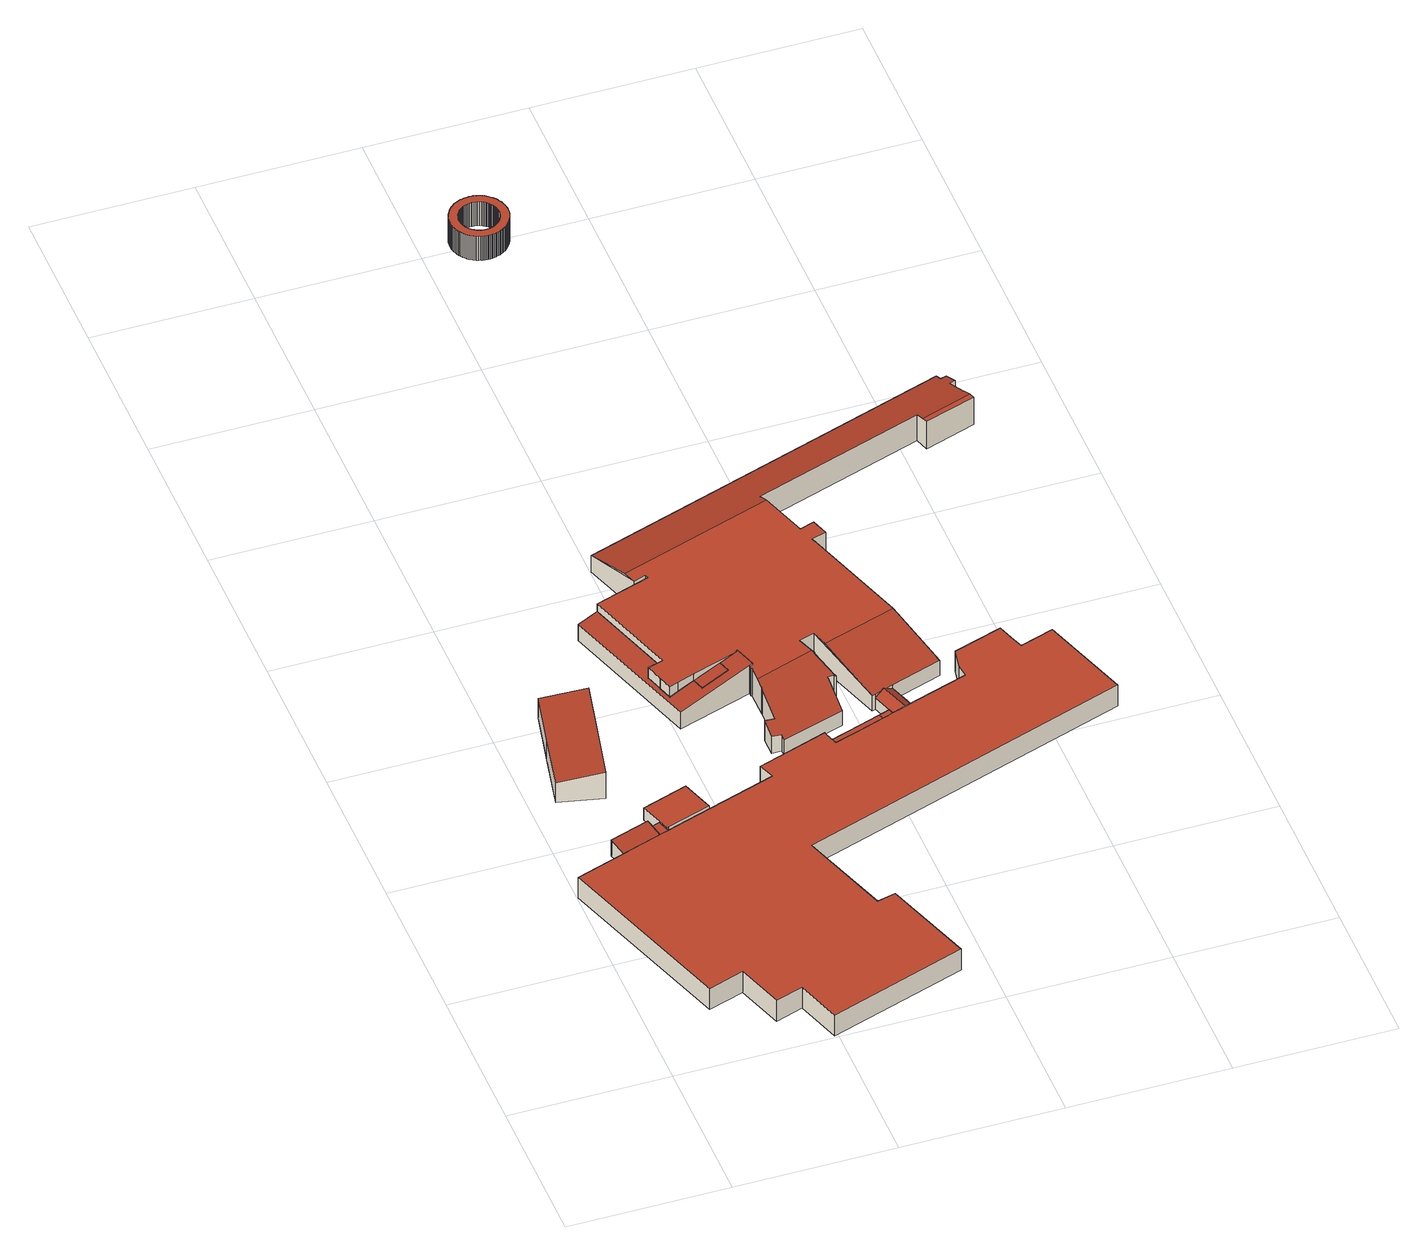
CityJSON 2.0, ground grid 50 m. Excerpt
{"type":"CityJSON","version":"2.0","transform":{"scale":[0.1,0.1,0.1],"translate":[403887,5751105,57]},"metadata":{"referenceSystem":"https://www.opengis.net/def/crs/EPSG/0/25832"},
"CityObjects":{
"building1":{"type":"Building","attributes":{"Gemeindeschluessel":"05515000","Geometrietyp2DReferenz":"3000","function":"51009_1610","roofType":"2100","measuredHeight":9.68},"geometry":[{"type":"Solid","lod":"2","boundaries":[[[[0,1,2,3]],[[4,5,1,0]],[[6,7,5,4]],[[8,9,7,6]],[[10,11,9,8]],[[3,2,11,10]],[[8,6,4,0,3,10]],[[1,5,7,9,11,2]]]],"semantics":{"surfaces":[{"type":"WallSurface"},{"type":"RoofSurface"},{"type":"GroundSurface"}],"values":[[0,0,0,0,0,0,1,2]]}}]},
"building2":{"type":"Building","attributes":{"Gemeindeschluessel":"05515000","Geometrietyp2DReferenz":"3000","function":"31001_2500"},"children":["building2-1","building2-2"]},
"building2-1":{"type":"BuildingPart","attributes":{"roofType":"1000","measuredHeight":3.86},"parents":["building2"],"geometry":[{"type":"Solid","lod":"2","boundaries":[[[[12,13,14,15]],[[16,17,18,19]],[[20,21,17,16]],[[15,14,21,20]],[[16,19,22,12,15,20]],[[13,23,18,17,21,14]],[[13,12,22,23]],[[23,22,19,18]]]],"semantics":{"surfaces":[{"type":"WallSurface"},{"type":"RoofSurface"},{"type":"GroundSurface"},{"type":"ClosureSurface"}],"values":[[0,0,0,0,1,2,3,3]]}}]},
"building2-2":{"type":"BuildingPart","attributes":{"roofType":"1000","measuredHeight":4.47},"parents":["building2"],"geometry":[{"type":"Solid","lod":"2","boundaries":[[[[24,25,13,12,26]],[[27,28,25,24]],[[29,30,28,27]],[[31,19,18,30,29]],[[29,27,24,26,32,31]],[[13,25,28,30,18,23]],[[22,32,26,12]],[[13,23,22,12]],[[19,31,32,22]],[[23,18,19,22]]]],"semantics":{"surfaces":[{"type":"WallSurface"},{"type":"RoofSurface"},{"type":"GroundSurface"},{"type":"ClosureSurface"}],"values":[[0,0,0,0,1,2,0,3,0,3]]}}]},
"building3":{"type":"Building","attributes":{"Gemeindeschluessel":"05515000","Geometrietyp2DReferenz":"3000","function":"51009_1610","roofType":"2100","measuredHeight":10.77},"geometry":[{"type":"Solid","lod":"2","boundaries":[[[[33,34,35,36]],[[37,38,34,33]],[[39,40,38,37]],[[41,42,40,39]],[[43,44,42,41]],[[45,46,44,43]],[[47,48,46,45]],[[49,50,48,47]],[[51,52,50,49]],[[53,54,52,51]],[[55,56,54,53]],[[57,58,56,55]],[[59,60,58,57]],[[61,62,60,59]],[[63,64,62,61]],[[65,66,64,63]],[[67,68,66,65]],[[36,35,68,67]],[[65,63,61,59,57,55,53,51,49,47,45,43,41,39,37,33,36,67]],[[34,38,40,42,44,46,48,50,52,54,56,58,60,62,64,66,68,35]]]],"semantics":{"surfaces":[{"type":"WallSurface"},{"type":"RoofSurface"},{"type":"GroundSurface"}],"values":[[0,0,0,0,0,0,0,0,0,0,0,0,0,0,0,0,0,0,1,2]]}}]},
"building4":{"type":"Building","attributes":{"Gemeindeschluessel":"05515000","Geometrietyp2DReferenz":"3000","function":"31001_2000"},"children":["building4-1","building4-2","building4-3"]},
"building4-1":{"type":"BuildingPart","attributes":{"roofType":"1000","measuredHeight":4.64},"parents":["building4"],"geometry":[{"type":"Solid","lod":"2","boundaries":[[[[69,70,71,72]],[[73,74,75,76]],[[72,71,74,73]],[[76,69,72,73]],[[70,75,74,71]],[[70,69,76,75]]]],"semantics":{"surfaces":[{"type":"WallSurface"},{"type":"RoofSurface"},{"type":"GroundSurface"},{"type":"ClosureSurface"}],"values":[[0,0,0,1,2,3]]}}]},
"building4-2":{"type":"BuildingPart","attributes":{"roofType":"1000","measuredHeight":7.78},"parents":["building4"],"geometry":[{"type":"Solid","lod":"2","boundaries":[[[[77,78,79,80]],[[81,82,78,77]],[[83,84,82,81]],[[85,86,84,83]],[[87,88,86,85]],[[89,90,91,88,87]],[[92,93,94,95,96]],[[97,98,93,92]],[[99,100,98,97]],[[101,102,100,99]],[[103,104,102,101]],[[105,106,104,103]],[[107,108,106,105]],[[109,76,75,108,107]],[[110,111,70,69,112]],[[113,114,111,110]],[[115,116,114,113]],[[117,118,116,115]],[[119,120,118,117]],[[121,122,120,119]],[[123,124,122,121]],[[125,126,124,123]],[[127,128,126,125]],[[129,130,128,127]],[[131,132,130,129]],[[133,134,132,131]],[[135,136,134,133]],[[137,138,136,135]],[[80,79,138,137]],[[135,133,131,129,127,125,123,121,119,117,115,113,110,112,109,107,105,103,101,99,97,92,96,89,87,85,83,81,77,80,137]],[[78,82,84,86,88,91,94,93,98,100,102,104,106,108,75,70,111,114,116,118,120,122,124,126,128,130,132,134,136,138,79]],[[90,89,96,95]],[[94,91,90,95]],[[76,109,112,69]],[[70,75,76,69]]]],"semantics":{"surfaces":[{"type":"WallSurface"},{"type":"RoofSurface"},{"type":"GroundSurface"},{"type":"ClosureSurface"}],"values":[[0,0,0,0,0,0,0,0,0,0,0,0,0,0,0,0,0,0,0,0,0,0,0,0,0,0,0,0,0,1,2,0,3,0,3]]}}]},
"building4-3":{"type":"BuildingPart","attributes":{"roofType":"2100","measuredHeight":6.07},"parents":["building4"],"geometry":[{"type":"Solid","lod":"2","boundaries":[[[[139,140,141,142]],[[143,144,140,139]],[[95,94,144,143]],[[142,141,91,90]],[[95,143,139,142,90]],[[140,144,94,91,141]],[[91,94,95,90]]]],"semantics":{"surfaces":[{"type":"WallSurface"},{"type":"RoofSurface"},{"type":"GroundSurface"},{"type":"ClosureSurface"}],"values":[[0,0,0,0,1,2,3]]}}]},
"building5":{"type":"Building","attributes":{"Gemeindeschluessel":"05515000","Geometrietyp2DReferenz":"3000","function":"51009_1610","roofType":"1000","measuredHeight":4.34},"geometry":[{"type":"Solid","lod":"2","boundaries":[[[[73,145,146,147]],[[76,148,145,73]],[[149,150,148,76]],[[151,152,150,149]],[[153,154,152,151]],[[147,146,154,153]],[[151,149,76,73,147,153]],[[145,148,150,152,154,146]]]],"semantics":{"surfaces":[{"type":"WallSurface"},{"type":"RoofSurface"},{"type":"GroundSurface"}],"values":[[0,0,0,0,0,0,1,2]]}}]},
"building6":{"type":"Building","attributes":{"Gemeindeschluessel":"05515000","Geometrietyp2DReferenz":"3000","function":"51009_1610","roofType":"3100","measuredHeight":6.25},"geometry":[{"type":"Solid","lod":"2","boundaries":[[[[155,156,157,158]],[[159,160,156,155]],[[161,162,160,159]],[[163,164,162,161]],[[165,166,164,163]],[[167,168,166,165]],[[169,170,168,167]],[[171,172,170,169]],[[158,157,172,171]],[[165,163,161,159,155,167]],[[158,171,169,167,155]],[[156,160,162,164,166,168,170,172,157]]]],"semantics":{"surfaces":[{"type":"WallSurface"},{"type":"RoofSurface"},{"type":"GroundSurface"}],"values":[[0,0,0,0,0,0,0,0,0,1,1,2]]}}]},
"building7":{"type":"Building","attributes":{"Gemeindeschluessel":"05515000","Geometrietyp2DReferenz":"3000","function":"31001_2000"},"children":["building7-1","building7-2"]},
"building7-1":{"type":"BuildingPart","attributes":{"roofType":"2100","measuredHeight":9.55},"parents":["building7"],"geometry":[{"type":"Solid","lod":"2","boundaries":[[[[55,56,58,57]],[[173,54,56,55]],[[174,52,54,173]],[[55,57,174,173]],[[58,56,54,52]],[[52,174,57,58]]]],"semantics":{"surfaces":[{"type":"WallSurface"},{"type":"RoofSurface"},{"type":"GroundSurface"},{"type":"ClosureSurface"}],"values":[[0,0,0,1,2,3]]}}]},
"building7-2":{"type":"BuildingPart","attributes":{"roofType":"5000","measuredHeight":10.32},"parents":["building7"],"geometry":[{"type":"Solid","lod":"2","boundaries":[[[[175,176,177,178]],[[179,180,176,175]],[[181,182,180,179]],[[183,184,182,181]],[[185,186,184,183]],[[187,188,186,185]],[[189,190,188,187]],[[191,192,190,189]],[[193,194,192,191]],[[195,196,194,193]],[[197,68,196,195]],[[198,66,68,197]],[[199,64,66,198]],[[200,62,64,199]],[[201,60,62,200]],[[202,50,52,174,203]],[[204,48,50,202]],[[205,46,48,204]],[[206,44,46,205]],[[207,42,44,206]],[[208,40,42,207]],[[209,38,40,208]],[[210,211,38,209]],[[212,213,211,210]],[[214,215,213,212]],[[216,217,215,214]],[[218,219,217,216]],[[220,221,219,218]],[[222,223,221,220]],[[224,225,223,222]],[[226,227,225,224]],[[228,229,227,226]],[[230,231,229,228]],[[232,233,231,230]],[[234,235,233,232]],[[236,237,235,234]],[[238,239,237,236]],[[240,241,239,238]],[[242,243,241,240]],[[244,245,243,242]],[[246,247,245,244]],[[248,249,247,246]],[[250,251,249,248]],[[252,253,251,250]],[[254,255,253,252]],[[256,257,255,254]],[[258,259,257,256]],[[260,261,259,258]],[[262,263,261,260]],[[264,265,263,262]],[[266,267,265,264]],[[268,269,267,266]],[[270,271,269,268]],[[272,273,271,270]],[[274,275,273,272]],[[276,277,275,274]],[[278,279,277,276]],[[280,281,279,278]],[[282,283,281,280]],[[178,177,283,282]],[[230,228,226,224,222,220,218,216,284,285,238,236,286,287]],[[250,248,288,289,256,254,252]],[[266,264,262,290,291,191,189,187,185,183,181,179,175,178,282,280,278,276,274,272,270,268]],[[232,287,286,234]],[[197,195,193,291,290,260,258,289,288,246,244,242,240,285,284,214,212,210,209,208,207,206,205,204,202,203,201,200,199,198]],[[191,291,193]],[[234,286,236]],[[260,290,262]],[[214,284,216]],[[230,287,232]],[[246,288,248]],[[256,289,258]],[[238,285,240]],[[176,180,182,184,186,188,190,192,194,196,68,66,64,62,60,58,52,50,48,46,44,42,40,38,211,213,215,217,219,221,223,225,227,229,231,233,235,237,239,241,243,245,247,249,251,253,255,257,259,261,263,265,267,269,271,273,275,277,279,281,283,177]],[[60,201,203,174,57,58]],[[52,58,57,174]]]],"semantics":{"surfaces":[{"type":"WallSurface"},{"type":"RoofSurface"},{"type":"GroundSurface"},{"type":"ClosureSurface"}],"values":[[0,0,0,0,0,0,0,0,0,0,0,0,0,0,0,0,0,0,0,0,0,0,0,0,0,0,0,0,0,0,0,0,0,0,0,0,0,0,0,0,0,0,0,0,0,0,0,0,0,0,0,0,0,0,0,0,0,0,0,0,1,1,1,1,1,0,0,0,0,0,0,0,0,2,0,3]]}}]},
"building8":{"type":"Building","attributes":{"Gemeindeschluessel":"05515000","Geometrietyp2DReferenz":"3000","function":"51006_9999","roofType":"1000","measuredHeight":9},"geometry":[{"type":"Solid","lod":"2","boundaries":[[[[292,293,294,295]],[[296,297,293,292]],[[298,299,297,296]],[[300,301,299,298]],[[302,303,301,300]],[[304,305,303,302]],[[306,307,305,304]],[[308,309,307,306]],[[310,311,309,308]],[[312,313,311,310]],[[314,315,313,312]],[[316,317,315,314]],[[318,319,320,321]],[[322,323,319,318]],[[324,325,323,322]],[[326,327,325,324]],[[328,329,327,326]],[[330,331,329,328]],[[332,333,331,330]],[[334,335,333,332]],[[336,337,335,334]],[[338,339,337,336]],[[340,341,339,338]],[[342,343,341,340]],[[344,345,343,342]],[[346,347,345,344]],[[348,349,347,346]],[[350,351,349,348]],[[352,353,351,350]],[[354,355,353,352]],[[356,357,355,354]],[[358,359,357,356]],[[360,361,359,358]],[[362,363,361,360]],[[364,365,363,362]],[[366,367,365,364]],[[368,369,367,366]],[[370,371,369,368]],[[372,373,371,370]],[[374,375,373,372]],[[376,377,375,374]],[[378,379,377,376]],[[380,381,379,378]],[[382,383,381,380]],[[384,385,383,382]],[[386,387,385,384]],[[388,389,387,386]],[[390,391,389,388]],[[392,393,391,390]],[[394,395,393,392]],[[396,397,395,394]],[[398,399,397,396]],[[400,401,399,398]],[[402,403,401,400]],[[404,405,403,402]],[[406,407,405,404]],[[408,409,407,406]],[[410,411,409,408]],[[412,413,411,410]],[[414,415,413,412]],[[416,417,415,414]],[[418,419,417,416]],[[420,421,419,418]],[[422,423,421,420]],[[424,425,423,422]],[[426,427,425,424]],[[428,429,427,426]],[[430,431,429,428]],[[432,433,431,430]],[[434,435,433,432]],[[436,437,435,434]],[[438,439,437,436]],[[440,441,439,438]],[[442,443,441,440]],[[444,445,443,442]],[[446,447,445,444]],[[448,449,447,446]],[[450,451,449,448]],[[452,453,451,450]],[[454,455,453,452]],[[456,457,455,454]],[[458,459,457,456]],[[460,461,459,458]],[[462,463,461,460]],[[464,465,463,462]],[[466,467,465,464]],[[468,469,467,466]],[[470,471,469,468]],[[472,473,471,470]],[[474,475,473,472]],[[476,477,475,474]],[[478,479,477,476]],[[480,481,479,478]],[[482,483,481,480]],[[484,485,483,482]],[[486,487,485,484]],[[488,489,487,486]],[[490,491,489,488]],[[492,493,491,490]],[[494,495,493,492]],[[496,497,495,494]],[[321,320,497,496]],[[498,499,317,316]],[[500,501,499,498]],[[502,503,501,500]],[[504,505,503,502]],[[506,507,505,504]],[[508,509,507,506]],[[510,511,509,508]],[[512,513,511,510]],[[514,515,513,512]],[[516,517,515,514]],[[518,519,517,516]],[[520,521,519,518]],[[522,523,521,520]],[[524,525,523,522]],[[526,527,525,524]],[[528,529,527,526]],[[530,531,529,528]],[[532,533,531,530]],[[534,535,533,532]],[[536,537,535,534]],[[538,539,537,536]],[[540,541,539,538]],[[542,543,541,540]],[[544,545,543,542]],[[546,547,545,544]],[[548,549,547,546]],[[550,551,549,548]],[[552,553,551,550]],[[554,555,553,552]],[[556,557,555,554]],[[558,559,557,556]],[[560,561,559,558]],[[562,563,561,560]],[[564,565,563,562]],[[566,567,565,564]],[[568,569,567,566]],[[570,571,569,568]],[[572,573,571,570]],[[574,575,573,572]],[[576,577,575,574]],[[578,579,577,576]],[[580,581,579,578]],[[582,583,581,580]],[[584,585,583,582]],[[586,587,585,584]],[[588,589,587,586]],[[590,591,589,588]],[[592,593,591,590]],[[594,595,593,592]],[[596,597,595,594]],[[598,599,597,596]],[[600,601,599,598]],[[602,603,601,600]],[[604,605,603,602]],[[606,607,605,604]],[[608,609,607,606]],[[610,611,609,608]],[[612,613,611,610]],[[614,615,613,612]],[[616,617,615,614]],[[618,619,617,616]],[[620,621,619,618]],[[622,623,621,620]],[[624,625,623,622]],[[626,627,625,624]],[[628,629,627,626]],[[630,631,629,628]],[[632,633,631,630]],[[634,635,633,632]],[[636,637,635,634]],[[638,639,637,636]],[[640,641,639,638]],[[642,643,641,640]],[[644,645,643,642]],[[646,647,645,644]],[[648,649,647,646]],[[650,651,649,648]],[[652,653,651,650]],[[654,655,653,652]],[[656,657,655,654]],[[658,659,657,656]],[[660,661,659,658]],[[662,663,661,660]],[[664,665,663,662]],[[666,667,665,664]],[[668,669,667,666]],[[670,671,669,668]],[[672,673,671,670]],[[674,675,673,672]],[[676,677,675,674]],[[678,679,677,676]],[[295,294,679,678]],[[678,676,674,672,670,668,666,664,662,660,658,656,654,652,650,648,646,644,642,640,638,636,634,632,630,628,626,624,622,620,618,616,614,612,610,608,606,604,602,600,598,596,594,592,590,588,586,584,582,580,578,576,574,572,570,568,566,564,562,560,558,556,554,552,550,548,546,544,542,540,538,536,534,532,530,528,526,524,522,520,518,516,514,512,510,508,506,504,502,500,498,316,314,312,310,308,306,304,302,300,298,296,292,295],[496,494,492,490,488,486,484,482,480,478,476,474,472,470,468,466,464,462,460,458,456,454,452,450,448,446,444,442,440,438,436,434,432,430,428,426,424,422,420,418,416,414,412,410,408,406,404,402,400,398,396,394,392,390,388,386,384,382,380,378,376,374,372,370,368,366,364,362,360,358,356,354,352,350,348,346,344,342,340,338,336,334,332,330,328,326,324,322,318,321]],[[293,297,299,301,303,305,307,309,311,313,315,317,499,501,503,505,507,509,511,513,515,517,519,521,523,525,527,529,531,533,535,537,539,541,543,545,547,549,551,553,555,557,559,561,563,565,567,569,571,573,575,577,579,581,583,585,587,589,591,593,595,597,599,601,603,605,607,609,611,613,615,617,619,621,623,625,627,629,631,633,635,637,639,641,643,645,647,649,651,653,655,657,659,661,663,665,667,669,671,673,675,677,679,294],[319,323,325,327,329,331,333,335,337,339,341,343,345,347,349,351,353,355,357,359,361,363,365,367,369,371,373,375,377,379,381,383,385,387,389,391,393,395,397,399,401,403,405,407,409,411,413,415,417,419,421,423,425,427,429,431,433,435,437,439,441,443,445,447,449,451,453,455,457,459,461,463,465,467,469,471,473,475,477,479,481,483,485,487,489,491,493,495,497,320]]]],"semantics":{"surfaces":[{"type":"WallSurface"},{"type":"RoofSurface"},{"type":"GroundSurface"}],"values":[[0,0,0,0,0,0,0,0,0,0,0,0,0,0,0,0,0,0,0,0,0,0,0,0,0,0,0,0,0,0,0,0,0,0,0,0,0,0,0,0,0,0,0,0,0,0,0,0,0,0,0,0,0,0,0,0,0,0,0,0,0,0,0,0,0,0,0,0,0,0,0,0,0,0,0,0,0,0,0,0,0,0,0,0,0,0,0,0,0,0,0,0,0,0,0,0,0,0,0,0,0,0,0,0,0,0,0,0,0,0,0,0,0,0,0,0,0,0,0,0,0,0,0,0,0,0,0,0,0,0,0,0,0,0,0,0,0,0,0,0,0,0,0,0,0,0,0,0,0,0,0,0,0,0,0,0,0,0,0,0,0,0,0,0,0,0,0,0,0,0,0,0,0,0,0,0,0,0,0,0,0,0,0,0,0,0,0,0,0,0,0,0,0,0,1,2]]}}]}
},
"vertices":[
[116,1377,79],[116,1377,5],[78,1198,5],[78,1198,79],[153,1553,79],[153,1553,5],[293,1523,102],[293,1523,5],[256,1347,102],[256,1347,5],[218,1168,102],[218,1168,5],
[310,980,44],[310,980,5],[278,969,5],[278,969,44],[337,912,44],[337,912,5],[327,945,5],[327,945,44],[299,899,44],[299,899,5],[322,943,44],[322,943,5],
[288,1046,50],[288,1046,5],[310,980,50],[431,1094,50],[431,1094,5],[465,991,50],[465,991,5],[327,945,50],[322,943,50],
[370,1825,65],[370,1825,3],[517,1376,3],[517,1376,65],[434,1846,77],[434,1846,3],[528,1558,77],[528,1558,3],[479,1542,68],[479,1542,3],[496,1488,68],[496,1488,3],[495,1487,68],[495,1487,3],[509,1445,68],[509,1445,3],[537,1455,73],[537,1455,3],[590,1473,83],[590,1473,3],[602,1435,83],[602,1435,3],[691,1464,99],[691,1464,3],[679,1501,99],[679,1501,3],[736,1520,109],[736,1520,3],[735,1523,109],[735,1523,3],[739,1524,110],[739,1524,3],[761,1456,110],[761,1456,3],[751,1452,108],[751,1452,3],
[1095,1165,47],[1095,1165,1],[1081,1208,1],[1081,1208,47],[1048,1197,47],[1048,1197,1],[1062,1154,1],[1062,1154,47],
[442,148,79],[442,148,1],[489,6,1],[489,6,79],[355,120,79],[355,120,1],[306,268,79],[306,268,1],[194,230,79],[194,230,1],[3,800,79],[3,800,1],[176,858,79],[176,858,47],[176,858,1],[337,912,79],[337,912,1],[299,899,1],[299,899,47],[299,899,79],[663,1020,79],[663,1020,1],[646,1071,79],[646,1071,1],[865,1144,79],[865,1144,1],[867,1136,79],[867,1136,1],[881,1094,79],[881,1094,1],[958,1119,79],[958,1119,1],[1062,1154,79],[1156,1186,79],[1156,1186,1],[1095,1165,79],[1320,1240,79],[1320,1240,1],[1316,1279,79],[1316,1279,1],[1318,1286,79],[1318,1286,1],[1329,1345,79],[1329,1345,1],[1481,1395,79],[1481,1395,1],[1497,1346,79],[1497,1346,1],[1512,1305,79],[1512,1305,1],[1617,1340,79],[1617,1340,1],[1712,1055,79],[1712,1055,1],[670,706,79],[670,706,1],[765,421,79],[765,421,1],[823,436,79],[823,436,1],[919,150,79],[919,150,1],
[275,978,62],[275,978,1],[152,937,1],[152,937,62],[278,969,60],[278,969,1],
[1048,1197,4],[943,1162,4],[943,1162,47],[1062,1154,4],[958,1119,47],[958,1119,4],[881,1094,47],[881,1094,4],[867,1136,47],[867,1136,4],
[1126,1175,66],[1126,1175,4],[1156,1186,4],[1156,1186,46],[1095,1165,46],[1095,1165,4],[1081,1208,46],[1081,1208,4],[1061,1269,46],[1061,1269,4],[1061,1270,46],[1061,1270,4],[1091,1280,66],[1091,1280,4],[1122,1290,46],[1122,1290,4],[1142,1228,46],[1142,1228,4],
[602,1435,82],[590,1473,82],
[754,1192,64],[754,1192,3],[754,1173,3],[754,1173,60],[724,1192,66],[724,1192,3],[724,1250,78],[724,1250,3],[754,1250,76],[754,1250,3],[754,1355,98],[754,1355,3],[753,1355,98],[753,1355,3],[753,1360,99],[753,1360,3],[754,1360,99],[754,1360,3],[754,1440,106],[754,1440,3],[751,1440,106],[751,1440,3],[751,1452,106],[761,1456,106],[739,1524,106],[735,1523,106],[736,1520,106],[537,1455,106],[590,1473,106],[509,1445,106],[495,1487,106],[496,1488,106],[479,1542,106],[528,1558,106],[434,1846,106],[606,1902,106],[606,1902,3],[602,1913,106],[602,1913,3],[565,1900,106],[565,1900,3],[502,2087,65],[502,2087,3],[1675,2476,65],[1675,2476,3],[1682,2455,71],[1682,2455,3],[1700,2461,71],[1700,2461,3],[1713,2422,82],[1713,2422,3],[1695,2416,82],[1695,2416,3],[1714,2355,98],[1714,2355,3],[1715,2356,98],[1715,2356,3],[1730,2312,106],[1730,2312,3],[1570,2260,106],[1570,2260,3],[1556,2302,99],[1556,2302,3],[1023,2126,99],[1023,2126,3],[1081,1952,106],[1081,1952,3],[1126,1967,106],[1126,1967,3],[1144,1914,106],[1144,1914,3],[1098,1899,106],[1098,1899,3],[1281,1343,59],[1281,1343,3],[1122,1290,59],[1122,1290,3],[1061,1270,59],[1061,1270,3],[1061,1269,59],[1061,1269,3],[1051,1266,59],[1051,1266,3],[967,1521,106],[967,1521,3],[920,1506,106],[920,1506,3],[940,1451,106],[940,1451,3],[941,1450,105],[941,1450,3],[943,1446,104],[943,1446,3],[941,1445,104],[941,1445,3],[972,1360,84],[972,1360,3],[973,1360,84],[973,1360,3],[975,1355,83],[975,1355,3],[969,1355,83],[969,1355,3],[969,1357,84],[969,1357,3],[950,1356,85],[950,1356,3],[951,1235,59],[951,1235,3],[551,1941,106],[1032,2100,106],[1564,2277,106],[1724,2330,106],[1214,1546,106],[984,1470,106],[938,1455,106],[754,1393,106],
[599,3467,102],[599,3467,12],[600,3466,12],[600,3466,102],[596,3473,102],[596,3473,12],[594,3479,102],[594,3479,12],[592,3485,102],[592,3485,12],[590,3491,102],[590,3491,12],[589,3497,102],[589,3497,12],[588,3503,102],[588,3503,12],[588,3509,102],[588,3509,12],[588,3514,102],[588,3514,12],[589,3520,102],[589,3520,12],[589,3525,102],[589,3525,12],[590,3530,102],[590,3530,12],[616,3519,102],[616,3519,12],[617,3523,12],[617,3523,102],[615,3515,102],[615,3515,12],[615,3511,102],[615,3511,12],[615,3506,102],[615,3506,12],[616,3501,102],[616,3501,12],[617,3496,102],[617,3496,12],[618,3491,102],[618,3491,12],[620,3486,102],[620,3486,12],[623,3481,102],[623,3481,12],[623,3480,102],[623,3480,12],[623,3479,102],[623,3479,12],[627,3474,102],[627,3474,12],[630,3470,102],[630,3470,12],[634,3466,102],[634,3466,12],[638,3463,102],[638,3463,12],[642,3460,102],[642,3460,12],[646,3457,102],[646,3457,12],[650,3455,102],[650,3455,12],[654,3454,102],[654,3454,12],[658,3452,102],[658,3452,12],[661,3451,102],[661,3451,12],[665,3451,102],[665,3451,12],[668,3450,102],[668,3450,12],[672,3450,102],[672,3450,12],[675,3450,102],[675,3450,12],[678,3450,102],[678,3450,12],[681,3450,102],[681,3450,12],[685,3451,102],[685,3451,12],[689,3451,102],[689,3451,12],[692,3452,102],[692,3452,12],[696,3454,102],[696,3454,12],[700,3455,102],[700,3455,12],[704,3457,102],[704,3457,12],[708,3460,102],[708,3460,12],[712,3463,102],[712,3463,12],[716,3466,102],[716,3466,12],[720,3470,102],[720,3470,12],[723,3474,102],[723,3474,12],[726,3479,102],[726,3479,12],[727,3480,102],[727,3480,12],[727,3481,102],[727,3481,12],[730,3486,102],[730,3486,12],[732,3491,102],[732,3491,12],[733,3496,102],[733,3496,12],[734,3501,102],[734,3501,12],[735,3506,102],[735,3506,12],[735,3511,102],[735,3511,12],[735,3515,102],[735,3515,12],[734,3519,102],[734,3519,12],[733,3523,102],[733,3523,12],[732,3527,102],[732,3527,12],[731,3531,102],[731,3531,12],[730,3534,102],[730,3534,12],[728,3537,102],[728,3537,12],[727,3540,102],[727,3540,12],[725,3542,102],[725,3542,12],[723,3545,102],[723,3545,12],[721,3548,102],[721,3548,12],[719,3551,102],[719,3551,12],[716,3554,102],[716,3554,12],[713,3556,102],[713,3556,12],[709,3559,102],[709,3559,12],[706,3561,102],[706,3561,12],[702,3564,102],[702,3564,12],[697,3566,102],[697,3566,12],[692,3567,102],[692,3567,12],[687,3569,102],[687,3569,12],[682,3569,102],[682,3569,12],[676,3570,102],[676,3570,12],[675,3570,102],[675,3570,12],[674,3570,102],[674,3570,12],[668,3569,102],[668,3569,12],[663,3569,102],[663,3569,12],[658,3567,102],[658,3567,12],[653,3566,102],[653,3566,12],[648,3564,102],[648,3564,12],[644,3561,102],[644,3561,12],[640,3559,102],[640,3559,12],[637,3556,102],[637,3556,12],[634,3554,102],[634,3554,12],[631,3551,102],[631,3551,12],[629,3548,102],[629,3548,12],[627,3545,102],[627,3545,12],[625,3542,102],[625,3542,12],[623,3540,102],[623,3540,12],[621,3537,102],[621,3537,12],[620,3534,102],[620,3534,12],[619,3531,102],[619,3531,12],[618,3527,102],[618,3527,12],[591,3534,102],[591,3534,12],[593,3539,102],[593,3539,12],[594,3543,102],[594,3543,12],[596,3546,102],[596,3546,12],[598,3550,102],[598,3550,12],[600,3553,102],[600,3553,12],[602,3557,102],[602,3557,12],[604,3560,102],[604,3560,12],[606,3563,102],[606,3563,12],[609,3567,102],[609,3567,12],[612,3570,102],[612,3570,12],[615,3573,102],[615,3573,12],[619,3576,102],[619,3576,12],[623,3580,102],[623,3580,12],[627,3583,102],[627,3583,12],[632,3586,102],[632,3586,12],[637,3588,102],[637,3588,12],[643,3591,102],[643,3591,12],[648,3593,102],[648,3593,12],[655,3594,102],[655,3594,12],[661,3596,102],[661,3596,12],[668,3596,102],[668,3596,12],[675,3597,102],[675,3597,12],[682,3596,102],[682,3596,12],[689,3596,102],[689,3596,12],[695,3594,102],[695,3594,12],[701,3593,102],[701,3593,12],[707,3591,102],[707,3591,12],[713,3588,102],[713,3588,12],[718,3586,102],[718,3586,12],[722,3583,102],[722,3583,12],[727,3580,102],[727,3580,12],[731,3576,102],[731,3576,12],[734,3573,102],[734,3573,12],[738,3570,102],[738,3570,12],[741,3567,102],[741,3567,12],[744,3563,102],[744,3563,12],[746,3560,102],[746,3560,12],[748,3557,102],[748,3557,12],[750,3553,102],[750,3553,12],[752,3550,102],[752,3550,12],[754,3546,102],[754,3546,12],[756,3543,102],[756,3543,12],[757,3539,102],[757,3539,12],[758,3534,102],[758,3534,12],[760,3530,102],[760,3530,12],[761,3525,102],[761,3525,12],[761,3520,102],[761,3520,12],[762,3514,102],[762,3514,12],[762,3509,102],[762,3509,12],[762,3503,102],[762,3503,12],[761,3497,102],[761,3497,12],[760,3491,102],[760,3491,12],[758,3485,102],[758,3485,12],[756,3479,102],[756,3479,12],[754,3473,102],[754,3473,12],[750,3467,102],[750,3467,12],[750,3466,102],[750,3466,12],[746,3460,102],[746,3460,12],[742,3455,102],[742,3455,12],[738,3450,102],[738,3450,12],[733,3445,102],[733,3445,12],[729,3441,102],[729,3441,12],[724,3438,102],[724,3438,12],[719,3435,102],[719,3435,12],[714,3432,102],[714,3432,12],[710,3430,102],[710,3430,12],[705,3428,102],[705,3428,12],[700,3427,102],[700,3427,12],[696,3425,102],[696,3425,12],[691,3424,102],[691,3424,12],[687,3424,102],[687,3424,12],[683,3423,102],[683,3423,12],[679,3423,102],[679,3423,12],[675,3423,102],[675,3423,12],[671,3423,102],[671,3423,12],[667,3423,102],[667,3423,12],[663,3424,102],[663,3424,12],[659,3424,102],[659,3424,12],[654,3425,102],[654,3425,12],[650,3427,102],[650,3427,12],[645,3428,102],[645,3428,12],[640,3430,102],[640,3430,12],[636,3432,102],[636,3432,12],[631,3435,102],[631,3435,12],[626,3438,102],[626,3438,12],[621,3441,102],[621,3441,12],[616,3445,102],[616,3445,12],[612,3450,102],[612,3450,12],[608,3455,102],[608,3455,12],[604,3460,102],[604,3460,12]
]}
